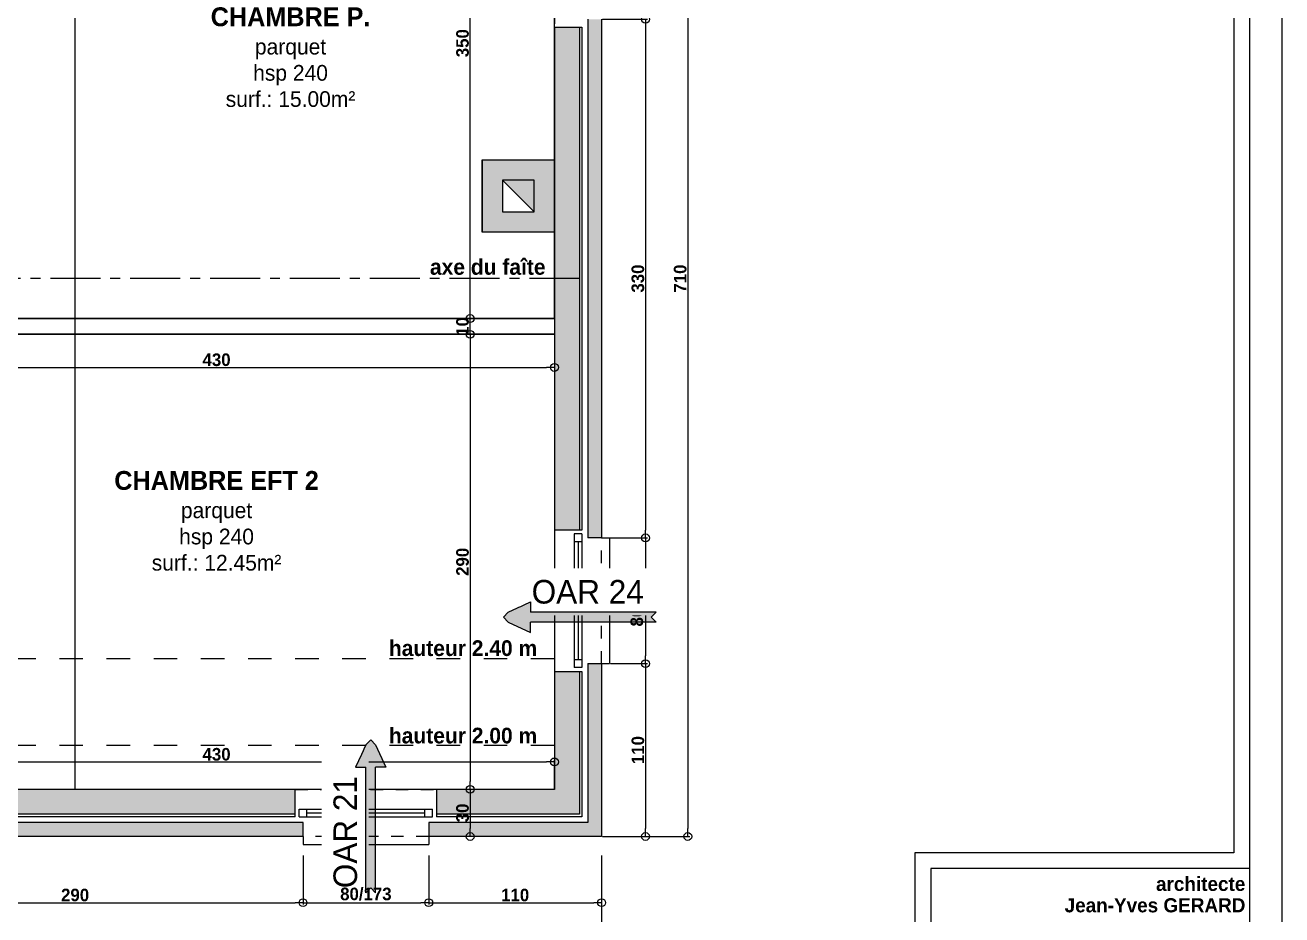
# Model space of a CAD drawing. Header units: millimetres. Extents: x -44462 to 306987, y -116160 to 12874.
# Drawn here: x 7442 to 8242, y -37453 to -36887 of the extents above; entities that cross this region are included whole.
import ezdxf

# ---------------------------------------------------------------- set-up
doc = ezdxf.new("R2010")
doc.units = ezdxf.units.MM
doc.header["$PDMODE"] = 35
doc.header["$PDSIZE"] = 10
doc.linetypes.add('AXES', pattern=[50.8, 31.75, -6.35, 6.35, -6.35])
doc.linetypes.add('TRAIT_4', pattern=[20, 10, -10])
for name, color, linetype in [('AVP_TEXTES', 7, 'Continuous'), ('BLANC', 7, 'Continuous'), ('chassis fen.portes', 1, 'Continuous'), ('COTES', 1, 'Continuous'), ('COULEUR 8', 8, 'Continuous'), ('CYAN', 4, 'Continuous'), ('JAUNE', 2, 'Continuous'), ('MAGENTA', 6, 'Continuous'), ('MURS', 7, 'Continuous'), ('ROUGE', 1, 'Continuous'), ('TEXTE', 1, 'Continuous')]:
    doc.layers.add(name, color=color, linetype=linetype)
doc.layers.add('SURFACE', color=5, linetype='Continuous', plot=False)
doc.styles.add('CENTURY GOTHIC', font='GOTHIC.TTF')
doc.styles.add('Century Gothic Gras', font='GOTHICB.TTF')
doc.styles.add('wide latin', font='', dxfattribs={"height": 10})
doc.styles.get('wide latin').set_extended_font_data('Wide Latin')
doc.dimstyles.new('1-50', dxfattribs={"dimtxt": 8, "dimasz": 5, "dimexe": 1.25, "dimexo": 0.625, "dimtad": 1, "dimdec": 0, "dimtxsty": 'Century Gothic Gras', "dimblk": 'ORIGIN', "dimcen": 5, "dimclrd": 8, "dimclre": 5, "dimclrt": 6, "dimadec": 0, "dimazin": 0, "dimtfac": 1, "dimtdec": 0, "dimtmove": 0, "dimatfit": 3, "dimfxl": 0, "dimarcsym": 0})

# ---------------------------------------------------------------- blocks, each defined once
blk = doc.blocks.new('_Origin')
at = {"color": 0, "linetype": 'Continuous', "lineweight": -2}
blk.add_line((0, 0), (-1, 0), dxfattribs=at)
blk.add_circle((0, 0), 0.5, dxfattribs=at)
blk = doc.blocks.new('*D120')
at = {"layer": 'COTES', "color": 8, "lineweight": -2}
for p, q in [((7725.59, -37068.54), (7725.59, -37063.54)), ((7725.59, -37083.54), (7725.59, -37073.54)), ((7725.59, -37088.54), (7725.59, -37093.54))]:
    blk.add_line(p, q, dxfattribs=at)
at = {"layer": 'COTES', "color": 5, "lineweight": -2}
for p, q in [((7736.09, -37073.54), (7724.34, -37073.54)), ((7736.09, -37083.54), (7724.34, -37083.54))]:
    blk.add_line(p, q, dxfattribs=at)
at = {"layer": 'Defpoints', "color": 0}
for p in [(7725.59, -37073.54), (7736.71, -37073.54), (7736.71, -37083.54)]:
    blk.add_point(p, dxfattribs=at)
at = {"layer": 'COTES', "color": 8, "lineweight": -2, "xscale": 5, "yscale": 5, "zscale": 5}
for p, rotation in [((7725.59, -37073.54), 270), ((7725.59, -37083.54), 90)]:
    blk.add_blockref('_Origin', p, dxfattribs=dict(at, rotation=rotation))
at = {"layer": 'COTES', "color": 6, "insert": (7720.77, -37078.54), "char_height": 8, "attachment_point": 5, "rotation": 90, "style": 'Century Gothic Gras'}
blk.add_mtext('10', dxfattribs=at)
blk = doc.blocks.new('*D169')
at = {"layer": 'COTES', "color": 5, "lineweight": -2}
for p, q in [((7834.08, -36693.08), (7865.33, -36693.08)), ((7834.08, -37403.08), (7865.33, -37403.08))]:
    blk.add_line(p, q, dxfattribs=at)
at = {"layer": 'COTES', "color": 8, "lineweight": -2}
blk.add_line((7864.08, -36698.08), (7864.08, -37398.08), dxfattribs=at)
at = {"layer": 'Defpoints', "color": 0}
for p in [(7809.24, -36693.08), (7809.24, -37403.08), (7864.08, -37403.08)]:
    blk.add_point(p, dxfattribs=at)
at = {"layer": 'COTES', "color": 8, "lineweight": -2, "xscale": 5, "yscale": 5, "zscale": 5}
for p, rotation in [((7864.08, -36693.08), 90), ((7864.08, -37403.08), 270)]:
    blk.add_blockref('_Origin', p, dxfattribs=dict(at, rotation=rotation))
at = {"layer": 'COTES', "color": 6, "insert": (7859.26, -37048.08), "char_height": 8, "attachment_point": 5, "rotation": 90, "style": 'Century Gothic Gras'}
blk.add_mtext('710', dxfattribs=at)
blk = doc.blocks.new('*D177')
at = {"layer": 'COTES', "color": 5, "lineweight": -2}
for p, q in [((7814.86, -37293.08), (7838.43, -37293.08)), ((7809.86, -37403.08), (7838.43, -37403.08))]:
    blk.add_line(p, q, dxfattribs=at)
at = {"layer": 'COTES', "color": 8, "lineweight": -2}
blk.add_line((7837.18, -37298.08), (7837.18, -37398.08), dxfattribs=at)
at = {"layer": 'Defpoints', "color": 0}
for p in [(7814.24, -37293.08), (7809.24, -37403.08), (7837.18, -37403.08)]:
    blk.add_point(p, dxfattribs=at)
at = {"layer": 'COTES', "color": 8, "lineweight": -2, "xscale": 5, "yscale": 5, "zscale": 5}
for p, rotation in [((7837.18, -37293.08), 90), ((7837.18, -37403.08), 270)]:
    blk.add_blockref('_Origin', p, dxfattribs=dict(at, rotation=rotation))
at = {"layer": 'COTES', "color": 6, "insert": (7832.36, -37348.08), "char_height": 8, "attachment_point": 5, "rotation": 90, "style": 'Century Gothic Gras'}
blk.add_mtext('110', dxfattribs=at)
blk = doc.blocks.new('*D180')
at = {"layer": 'COTES', "color": 5, "lineweight": -2}
for p, q in [((7809.86, -36883.08), (7838.43, -36883.08)), ((7812.36, -37213.08), (7838.43, -37213.08))]:
    blk.add_line(p, q, dxfattribs=at)
at = {"layer": 'COTES', "color": 8, "lineweight": -2}
blk.add_line((7837.18, -36888.08), (7837.18, -37208.08), dxfattribs=at)
at = {"layer": 'Defpoints', "color": 0}
for p in [(7809.24, -36883.08), (7811.74, -37213.08), (7837.18, -37213.08)]:
    blk.add_point(p, dxfattribs=at)
at = {"layer": 'COTES', "color": 8, "lineweight": -2, "xscale": 5, "yscale": 5, "zscale": 5}
for p, rotation in [((7837.18, -36883.08), 90), ((7837.18, -37213.08), 270)]:
    blk.add_blockref('_Origin', p, dxfattribs=dict(at, rotation=rotation))
at = {"layer": 'COTES', "color": 6, "insert": (7832.36, -37048.08), "char_height": 8, "attachment_point": 5, "rotation": 90, "style": 'Century Gothic Gras'}
blk.add_mtext('330', dxfattribs=at)
blk = doc.blocks.new('*D181')
at = {"layer": 'COTES', "color": 5, "lineweight": -2}
for p, q in [((7812.36, -37213.08), (7838.43, -37213.08)), ((7814.86, -37293.08), (7838.43, -37293.08))]:
    blk.add_line(p, q, dxfattribs=at)
at = {"layer": 'COTES', "color": 8, "lineweight": -2}
blk.add_line((7837.18, -37218.08), (7837.18, -37288.08), dxfattribs=at)
at = {"layer": 'Defpoints', "color": 0}
for p in [(7811.74, -37213.08), (7814.24, -37293.08), (7837.18, -37293.08)]:
    blk.add_point(p, dxfattribs=at)
at = {"layer": 'COTES', "color": 8, "lineweight": -2, "xscale": 5, "yscale": 5, "zscale": 5}
for p, rotation in [((7837.18, -37213.08), 90), ((7837.18, -37293.08), 270)]:
    blk.add_blockref('_Origin', p, dxfattribs=dict(at, rotation=rotation))
at = {"layer": 'COTES', "color": 6, "insert": (7831.73, -37253.08), "char_height": 8, "attachment_point": 5, "rotation": 90, "style": 'Century Gothic Gras'}
blk.add_mtext('80/200', dxfattribs=at)
blk = doc.blocks.new('*D183')
at = {"layer": 'COTES', "color": 5, "lineweight": -2}
for p, q in [((6729.24, -37439.64), (6729.24, -37470.89)), ((7809.24, -37439.64), (7809.24, -37470.89))]:
    blk.add_line(p, q, dxfattribs=at)
at = {"layer": 'COTES', "color": 8, "lineweight": -2}
blk.add_line((6734.24, -37469.64), (7804.24, -37469.64), dxfattribs=at)
at = {"layer": 'Defpoints', "color": 0}
for p in [(6729.24, -37402.92), (7809.24, -37400.83), (7809.24, -37469.64)]:
    blk.add_point(p, dxfattribs=at)
at = {"layer": 'COTES', "color": 8, "lineweight": -2, "xscale": 5, "yscale": 5, "zscale": 5, "rotation": 180}
blk.add_blockref('_Origin', (6729.24, -37469.64), dxfattribs=at)
at = {"layer": 'COTES', "color": 8, "lineweight": -2, "xscale": 5, "yscale": 5, "zscale": 5}
blk.add_blockref('_Origin', (7809.24, -37469.64), dxfattribs=at)
at = {"layer": 'COTES', "color": 6, "insert": (7269.24, -37464.82), "char_height": 8, "attachment_point": 5, "style": 'Century Gothic Gras'}
blk.add_mtext('1080', dxfattribs=at)
blk = doc.blocks.new('*D83')
at = {"layer": 'COTES', "color": 5, "lineweight": -2}
for p, q in [((7329.23, -37415.17), (7329.23, -37446.42)), ((7619.24, -37415.17), (7619.24, -37446.42))]:
    blk.add_line(p, q, dxfattribs=at)
at = {"layer": 'COTES', "color": 8, "lineweight": -2}
blk.add_line((7334.23, -37445.17), (7614.24, -37445.17), dxfattribs=at)
at = {"layer": 'Defpoints', "color": 0}
for p in [(7619.24, -37398.66), (7329.23, -37403.08), (7619.24, -37445.17)]:
    blk.add_point(p, dxfattribs=at)
at = {"layer": 'COTES', "color": 8, "lineweight": -2, "xscale": 5, "yscale": 5, "zscale": 5, "rotation": 180}
blk.add_blockref('_Origin', (7329.23, -37445.17), dxfattribs=at)
at = {"layer": 'COTES', "color": 8, "lineweight": -2, "xscale": 5, "yscale": 5, "zscale": 5}
blk.add_blockref('_Origin', (7619.24, -37445.17), dxfattribs=at)
at = {"layer": 'COTES', "color": 6, "insert": (7474.23, -37440.35), "char_height": 8, "attachment_point": 5, "style": 'Century Gothic Gras'}
blk.add_mtext('290', dxfattribs=at)
blk = doc.blocks.new('*D142')
at = {"layer": 'COTES', "color": 5, "lineweight": -2}
for p, q in [((7349.23, -37084.16), (7349.23, -37105.86)), ((7779.24, -37084.16), (7779.24, -37105.86))]:
    blk.add_line(p, q, dxfattribs=at)
at = {"layer": 'COTES', "color": 8, "lineweight": -2}
blk.add_line((7354.23, -37104.61), (7774.24, -37104.61), dxfattribs=at)
at = {"layer": 'Defpoints', "color": 0}
for p in [(7349.23, -37083.54), (7779.24, -37083.54), (7779.24, -37104.61)]:
    blk.add_point(p, dxfattribs=at)
at = {"layer": 'COTES', "color": 8, "lineweight": -2, "xscale": 5, "yscale": 5, "zscale": 5, "rotation": 180}
blk.add_blockref('_Origin', (7349.23, -37104.61), dxfattribs=at)
at = {"layer": 'COTES', "color": 8, "lineweight": -2, "xscale": 5, "yscale": 5, "zscale": 5}
blk.add_blockref('_Origin', (7779.24, -37104.61), dxfattribs=at)
at = {"layer": 'COTES', "color": 6, "insert": (7564.23, -37099.78), "char_height": 8, "attachment_point": 5, "style": 'Century Gothic Gras'}
blk.add_mtext('430', dxfattribs=at)
blk = doc.blocks.new('*D143')
at = {"layer": 'COTES', "color": 5, "lineweight": -2}
for p, q in [((7725.59, -37083.54), (7724.34, -37083.54)), ((7730.68, -37373.08), (7724.34, -37373.08))]:
    blk.add_line(p, q, dxfattribs=at)
at = {"layer": 'COTES', "color": 8, "lineweight": -2}
blk.add_line((7725.59, -37088.54), (7725.59, -37368.08), dxfattribs=at)
at = {"layer": 'Defpoints', "color": 0}
for p in [(7725.59, -37083.54), (7725.59, -37373.08), (7731.3, -37373.08)]:
    blk.add_point(p, dxfattribs=at)
at = {"layer": 'COTES', "color": 8, "lineweight": -2, "xscale": 5, "yscale": 5, "zscale": 5}
for p, rotation in [((7725.59, -37083.54), 90), ((7725.59, -37373.08), 270)]:
    blk.add_blockref('_Origin', p, dxfattribs=dict(at, rotation=rotation))
at = {"layer": 'COTES', "color": 6, "insert": (7720.77, -37228.31), "char_height": 8, "attachment_point": 5, "rotation": 90, "style": 'Century Gothic Gras'}
blk.add_mtext('290', dxfattribs=at)
blk = doc.blocks.new('*D147')
at = {"layer": 'COTES', "color": 5, "lineweight": -2}
for p, q in [((7699.24, -37415.17), (7699.24, -37446.42)), ((7619.24, -37423.16), (7619.24, -37446.42))]:
    blk.add_line(p, q, dxfattribs=at)
at = {"layer": 'COTES', "color": 8, "lineweight": -2}
blk.add_line((7624.24, -37445.17), (7694.24, -37445.17), dxfattribs=at)
at = {"layer": 'Defpoints', "color": 0}
for p in [(7699.24, -37403.08), (7619.24, -37422.53), (7699.24, -37445.17)]:
    blk.add_point(p, dxfattribs=at)
at = {"layer": 'COTES', "color": 8, "lineweight": -2, "xscale": 5, "yscale": 5, "zscale": 5, "rotation": 180}
blk.add_blockref('_Origin', (7619.24, -37445.17), dxfattribs=at)
at = {"layer": 'COTES', "color": 8, "lineweight": -2, "xscale": 5, "yscale": 5, "zscale": 5}
blk.add_blockref('_Origin', (7699.24, -37445.17), dxfattribs=at)
at = {"layer": 'COTES', "color": 6, "insert": (7659.24, -37439.72), "char_height": 8, "attachment_point": 5, "style": 'Century Gothic Gras'}
blk.add_mtext('80/173', dxfattribs=at)
blk = doc.blocks.new('*D148')
at = {"layer": 'COTES', "color": 5, "lineweight": -2}
for p, q in [((7699.24, -37415.17), (7699.24, -37446.42)), ((7809.24, -37415.17), (7809.24, -37446.42))]:
    blk.add_line(p, q, dxfattribs=at)
at = {"layer": 'COTES', "color": 8, "lineweight": -2}
blk.add_line((7704.24, -37445.17), (7804.24, -37445.17), dxfattribs=at)
at = {"layer": 'Defpoints', "color": 0}
for p in [(7699.24, -37403.08), (7809.24, -37403.08), (7809.24, -37445.17)]:
    blk.add_point(p, dxfattribs=at)
at = {"layer": 'COTES', "color": 8, "lineweight": -2, "xscale": 5, "yscale": 5, "zscale": 5, "rotation": 180}
blk.add_blockref('_Origin', (7699.24, -37445.17), dxfattribs=at)
at = {"layer": 'COTES', "color": 8, "lineweight": -2, "xscale": 5, "yscale": 5, "zscale": 5}
blk.add_blockref('_Origin', (7809.24, -37445.17), dxfattribs=at)
at = {"layer": 'COTES', "color": 6, "insert": (7754.24, -37440.35), "char_height": 8, "attachment_point": 5, "style": 'Century Gothic Gras'}
blk.add_mtext('110', dxfattribs=at)
blk = doc.blocks.new('*D72')
at = {"layer": 'COTES', "color": 8, "lineweight": -2}
for p, q in [((7725.59, -37068.54), (7725.59, -37063.54)), ((7725.59, -37083.54), (7725.59, -37073.54)), ((7725.59, -37088.54), (7725.59, -37093.54))]:
    blk.add_line(p, q, dxfattribs=at)
at = {"layer": 'COTES', "color": 5, "lineweight": -2}
for p, q in [((7736.09, -37073.54), (7724.34, -37073.54)), ((7736.09, -37083.54), (7724.34, -37083.54))]:
    blk.add_line(p, q, dxfattribs=at)
at = {"layer": 'Defpoints', "color": 0}
for p in [(7725.59, -37073.54), (7736.71, -37073.54), (7736.71, -37083.54)]:
    blk.add_point(p, dxfattribs=at)
at = {"layer": 'COTES', "color": 8, "lineweight": -2, "xscale": 5, "yscale": 5, "zscale": 5}
for p, rotation in [((7725.59, -37073.54), 270), ((7725.59, -37083.54), 90)]:
    blk.add_blockref('_Origin', p, dxfattribs=dict(at, rotation=rotation))
at = {"layer": 'COTES', "color": 6, "insert": (7720.77, -37078.54), "char_height": 8, "attachment_point": 5, "rotation": 90, "style": 'Century Gothic Gras'}
blk.add_mtext('10', dxfattribs=at)
blk = doc.blocks.new('*D73')
at = {"layer": 'COTES', "color": 5, "lineweight": -2}
for p, q in [((7732.27, -36723.08), (7724.34, -36723.08)), ((7736.09, -37073.54), (7724.34, -37073.54))]:
    blk.add_line(p, q, dxfattribs=at)
at = {"layer": 'COTES', "color": 8, "lineweight": -2}
blk.add_line((7725.59, -37068.54), (7725.59, -36728.08), dxfattribs=at)
at = {"layer": 'Defpoints', "color": 0}
for p in [(7725.59, -36723.08), (7732.9, -36723.08), (7736.71, -37073.54)]:
    blk.add_point(p, dxfattribs=at)
at = {"layer": 'COTES', "color": 8, "lineweight": -2, "xscale": 5, "yscale": 5, "zscale": 5}
for p, rotation in [((7725.59, -36723.08), 90), ((7725.59, -37073.54), 270)]:
    blk.add_blockref('_Origin', p, dxfattribs=dict(at, rotation=rotation))
at = {"layer": 'COTES', "color": 6, "insert": (7720.77, -36898.31), "char_height": 8, "attachment_point": 5, "rotation": 90, "style": 'Century Gothic Gras'}
blk.add_mtext('350', dxfattribs=at)
blk = doc.blocks.new('*D161')
at = {"layer": 'COTES', "color": 5, "lineweight": -2}
for p, q in [((7349.23, -37372.46), (7349.23, -37354.38)), ((7779.24, -37372.46), (7779.24, -37354.38))]:
    blk.add_line(p, q, dxfattribs=at)
at = {"layer": 'COTES', "color": 8, "lineweight": -2}
blk.add_line((7354.23, -37355.63), (7774.24, -37355.63), dxfattribs=at)
at = {"layer": 'Defpoints', "color": 0}
for p in [(7779.24, -37355.63), (7349.23, -37373.08), (7779.24, -37373.08)]:
    blk.add_point(p, dxfattribs=at)
at = {"layer": 'COTES', "color": 8, "lineweight": -2, "xscale": 5, "yscale": 5, "zscale": 5, "rotation": 180}
blk.add_blockref('_Origin', (7349.23, -37355.63), dxfattribs=at)
at = {"layer": 'COTES', "color": 8, "lineweight": -2, "xscale": 5, "yscale": 5, "zscale": 5}
blk.add_blockref('_Origin', (7779.24, -37355.63), dxfattribs=at)
at = {"layer": 'COTES', "color": 6, "insert": (7564.23, -37350.8), "char_height": 8, "attachment_point": 5, "style": 'Century Gothic Gras'}
blk.add_mtext('430', dxfattribs=at)
blk = doc.blocks.new('*D42')
at = {"layer": 'COULEUR 8', "color": 5, "lineweight": -2}
for p, q in [((7730.05, -37373.08), (7724.34, -37373.08)), ((7730.05, -37403.08), (7724.34, -37403.08))]:
    blk.add_line(p, q, dxfattribs=at)
at = {"layer": 'COULEUR 8', "color": 8, "lineweight": -2}
blk.add_line((7725.59, -37378.08), (7725.59, -37398.08), dxfattribs=at)
at = {"layer": 'Defpoints', "color": 0}
for p in [(7730.68, -37373.08), (7725.59, -37403.08), (7730.68, -37403.08)]:
    blk.add_point(p, dxfattribs=at)
at = {"layer": 'COULEUR 8', "color": 8, "lineweight": -2, "xscale": 5, "yscale": 5, "zscale": 5}
for p, rotation in [((7725.59, -37373.08), 90), ((7725.59, -37403.08), 270)]:
    blk.add_blockref('_Origin', p, dxfattribs=dict(at, rotation=rotation))
at = {"layer": 'COULEUR 8', "color": 6, "insert": (7720.77, -37388.08), "char_height": 8, "attachment_point": 5, "rotation": 90, "style": 'Century Gothic Gras'}
blk.add_mtext('30', dxfattribs=at)
blk = doc.blocks.new('PETIT CARTOUCHE_HOR')
at = {"color": 1}
for p, q in [((0, 1485), (0, 0)), ((-20.52, 412.47), (-20.52, 18))]:
    blk.add_line(p, q, dxfattribs=at)
at = {"layer": 'AVP_TEXTES', "color": 5, "linetype": 'Continuous'}
for p, q in [((-30.52, 422.47), (-233.46, 422.47)), ((-233.46, 422.47), (-233.46, 28))]:
    blk.add_line(p, q, dxfattribs=at)
at = {"layer": 'AVP_TEXTES', "color": 2, "linetype": 'Continuous'}
for p, q in [((-20.52, 412.47), (-223.46, 412.47)), ((-223.46, 412.47), (-223.46, 18))]:
    blk.add_line(p, q, dxfattribs=at)
at = {"layer": 'chassis fen.portes', "color": 2, "linetype": 'Continuous'}
blk.add_line((-20.52, 1465.65), (-20.52, 412.47), dxfattribs=at)
at = {"layer": 'chassis fen.portes', "color": 5, "linetype": 'Continuous'}
blk.add_line((-30.52, 1455.65), (-30.52, 422.47), dxfattribs=at)
at = {"style": 'CENTURY GOTHIC'}
for tag, p, height in [('DATE', (-210.16, 171.36), 20), ('DOSSIERN°', (-210.16, 111.51), 20), ('COMMENTAIRE', (-210.16, 95.35), 12), ('COMMENTAIRESUITE', (-210.16, 79.7), 12), ('FEUILLEN°', (-221.99, 32.69), 20), ('TOTALFEUILLES', (-181.65, 32.69), 20), ('ÉCH.', (-103.23, 32.69), 12)]:
    blk.add_attdef(tag, p, '', height=height, dxfattribs=at)
at = {"layer": 'AVP_TEXTES', "color": 2, "linetype": 'Continuous', "char_height": 9, "width": 186.3813, "attachment_point": 6, "style": 'wide latin'}
for s, insert in [('{\\fCentury Gothic|b1|i0|c0|p34;architecte}', (-23.24, 402.72)), ('{\\fCentury Gothic|b1|i0|c0|p34;Jean-Yves GERARD}', (-23.19, 389.11))]:
    blk.add_mtext(s, dxfattribs=dict(at, insert=insert))
blk = doc.blocks.new('A$C48831500')
at = {"layer": 'BLANC', "linetype": 'Continuous'}
blk.add_hatch(color=7, dxfattribs=at).paths.add_polyline_path([(90.94, 3.13), (76.8, 9.7), (76.8, 3.13), (-3.13, 3.13), (0, 0), (-3.13, -3.13), (76.8, -3.13), (76.8, -5.48), (76.8, -9.7), (90.94, -3.13), (94.07, 0)])
at = {"layer": 'BLANC', "color": 7}
for p, q in [((90.94, 3.13), (76.8, 9.7)), ((76.8, 9.7), (76.8, 3.13)), ((-3.13, 3.13), (76.8, 3.13)), ((-3.13, -3.13), (76.8, -3.13)), ((90.94, -3.13), (76.8, -9.7)), ((76.8, -9.7), (76.8, -3.13))]:
    blk.add_line(p, q, dxfattribs=at)
at = {"layer": 'BLANC', "color": 7, "linetype": 'Continuous'}
for p, q in [((-3.13, 3.13), (0, 0)), ((-3.13, -3.13), (0, 0)), ((76.8, 5.48), (76.8, 3.13)), ((90.94, 3.13), (94.07, 0)), ((76.8, -5.48), (76.8, -3.13)), ((90.94, -3.13), (94.07, 0))]:
    blk.add_line(p, q, dxfattribs=at)

msp = doc.modelspace()

# ---------------------------------------------------------------- hatches: boundary and pattern name
h = msp.add_hatch(color=254)
h.paths.add_polyline_path([(7809.24, -36883.08), (7800.39, -36883.08), (7800.39, -37213.08), (7809.24, -37213.08)])
h.paths.add_polyline_path([(7809.24, -37293.08), (7800.39, -37293.08), (7800.39, -37394.24), (7699.24, -37394.24), (7699.24, -37403.08), (7809.24, -37403.08)])
msp.add_hatch(color=254).paths.add_polyline_path([(7619.24, -37394.24), (7329.23, -37394.24), (7329.23, -37403.08), (7619.24, -37403.08)])
at = {"layer": 'COULEUR 8'}
h = msp.add_hatch(color=253, dxfattribs=at)
h.paths.add_polyline_path([(7795.09, -36888.08), (7779.24, -36888.08), (7779.24, -37208.08), (7795.09, -37208.08)])
h.paths.add_polyline_path([(7795.09, -37298.08), (7779.24, -37298.08), (7779.24, -37373.08), (7704.24, -37373.08), (7704.24, -37388.94), (7795.09, -37388.94)])
h.paths.add_polyline_path([(7714.57, -37396), (7714.57, -37380.16), (7726.97, -37380.16), (7726.97, -37396)], flags=9)
h = msp.add_hatch(color=253, dxfattribs=at)
h.paths.add_polyline_path([(7614.24, -37373.08), (7349.23, -37373.08), (7339.23, -37373.08), (7334.23, -37373.08), (7334.23, -37388.94), (7614.24, -37388.94)])
h.paths.add_polyline_path([(7234.7, -37373.08), (7135.74, -37373.08), (7125.74, -37373.08), (6759.24, -37373.08), (6759.24, -37288.08), (6743.38, -37288.08), (6743.38, -37388.94), (7234.7, -37388.94)])
h.paths.add_polyline_path([(6759.24, -36897.08), (6743.38, -36897.08), (6743.38, -37199.08), (6759.24, -37199.08)])
h.paths.add_polyline_path([(6770.48, -37396), (6770.48, -37380.16), (6782.89, -37380.16), (6782.89, -37396)], flags=9)
h.paths.add_polyline_path([(6755.69, -37002.48), (6755.69, -36987.26), (6768.09, -36987.26), (6768.09, -37002.48)], flags=9)
h = msp.add_hatch(color=253, dxfattribs=at)
h.paths.add_polyline_path([(7779.24, -36972.54), (7733.24, -36972.54), (7733.24, -37018.54), (7779.24, -37018.54)])
h.paths.add_polyline_path([(7766.24, -37005.54), (7746.24, -37005.54), (7746.24, -36985.54), (7766.24, -36985.54)], flags=16)
msp.add_hatch(color=256, dxfattribs=at).paths.add_polyline_path([(7766.24, -37005.54), (7766.24, -36985.54), (7746.24, -36985.54)])

# ---------------------------------------------------------------- linework, layer by layer
at = {"layer": 'BLANC'}
for p, q in [((7779.24, -36888.08), (7779.24, -37208.08)), ((7779.24, -36888.08), (7796.67, -36888.08)), ((7809.24, -36883.08), (7809.24, -37213.08)), ((7733.24, -36972.54), (7733.24, -37018.54)), ((7779.24, -37073.54), (7349.23, -37073.54)), ((7779.24, -37083.54), (7349.23, -37083.54)), ((7796.67, -37208.08), (7779.24, -37208.08)), ((7809.24, -37213.08), (7800.39, -37213.08)), ((7800.39, -37293.08), (7809.24, -37293.08)), ((7809.24, -37293.08), (7809.24, -37403.08)), ((7779.24, -37298.08), (7779.24, -37373.08)), ((7779.24, -37298.08), (7796.67, -37298.08)), ((7614.24, -37373.08), (7349.23, -37373.08)), ((7614.24, -37390.52), (7614.24, -37373.08)), ((7779.24, -37373.08), (7704.24, -37373.08)), ((7704.24, -37373.08), (7704.24, -37390.52)), ((7619.24, -37403.08), (7619.24, -37394.24)), ((7699.24, -37394.24), (7699.24, -37403.08)), ((7619.24, -37403.08), (7329.23, -37403.08)), ((7809.24, -37403.08), (7699.24, -37403.08))]:
    msp.add_line(p, q, dxfattribs=at)
for points in [[(7779.24, -37018.54), (7733.24, -37018.54), (7733.24, -36972.54), (7779.24, -36972.54)], [(7746.24, -37005.54), (7766.24, -37005.54), (7766.24, -36985.54), (7746.24, -36985.54)]]:
    msp.add_lwpolyline(points, close=True, dxfattribs=at)
at = {"layer": 'COULEUR 8'}
for p, q in [((7473.96, -36723.08), (7473.96, -37373.08)), ((7795.09, -36888.08), (7795.09, -37208.08)), ((7796.67, -36888.08), (7796.67, -37208.08)), ((7800.39, -36883.08), (7800.39, -37213.08)), ((7766.24, -37005.54), (7746.24, -36985.54)), ((7800.39, -37293.08), (7800.39, -37394.24)), ((7795.09, -37298.08), (7795.09, -37388.94)), ((7796.67, -37298.08), (7796.67, -37390.52)), ((7614.24, -37388.94), (7334.23, -37388.94)), ((7614.24, -37390.52), (7334.23, -37390.52)), ((7795.09, -37388.94), (7704.24, -37388.94)), ((7796.67, -37390.52), (7704.24, -37390.52)), ((7619.24, -37394.24), (7329.23, -37394.24)), ((7800.39, -37394.24), (7699.24, -37394.24))]:
    msp.add_line(p, q, dxfattribs=at)
at = {"layer": 'COULEUR 8', "linetype": 'TRAIT_4', "ltscale": 0.8}
for p, q in [((7779.24, -36798.08), (7779.24, -36888.08)), ((7779.24, -37208.08), (7779.24, -37298.08)), ((7809.24, -37293.08), (7809.24, -37213.08)), ((7614.24, -37373.08), (7704.24, -37373.08)), ((7699.24, -37403.08), (7619.24, -37403.08))]:
    msp.add_line(p, q, dxfattribs=at)
at = {"layer": 'COULEUR 8', "linetype": 'TRAIT_4', "ltscale": 1.5}
msp.add_line((7779.24, -37345.08), (6759.24, -37345.08), dxfattribs=at)
at = {"layer": 'CYAN'}
for p, q in [((7794.24, -37215.58), (7794.24, -37290.58)), ((7621.74, -37388.08), (7696.74, -37388.08))]:
    msp.add_line(p, q, dxfattribs=at)
at = {"layer": 'JAUNE'}
for p, q in [((7791.74, -37210.58), (7791.74, -37295.58)), ((7796.74, -37210.58), (7791.74, -37210.58)), ((7796.74, -37215.58), (7791.74, -37215.58)), ((7796.74, -37210.58), (7796.74, -37295.58)), ((7796.74, -37290.58), (7791.74, -37290.58)), ((7796.74, -37295.58), (7791.74, -37295.58)), ((7616.74, -37385.58), (7701.74, -37385.58)), ((7616.74, -37390.58), (7616.74, -37385.58)), ((7616.74, -37390.58), (7701.74, -37390.58)), ((7621.74, -37390.58), (7621.74, -37385.58)), ((7696.74, -37390.58), (7696.74, -37385.58)), ((7701.74, -37390.58), (7701.74, -37385.58))]:
    msp.add_line(p, q, dxfattribs=at)
at = {"layer": 'MAGENTA', "linetype": 'AXES'}
msp.add_line((7795.09, -37048.08), (6743.38, -37048.08), dxfattribs=at)
at = {"layer": 'ROUGE'}
for p, q in [((7809.24, -37213.08), (7814.24, -37213.08)), ((7814.24, -37213.08), (7814.24, -37293.08)), ((7809.24, -37293.08), (7814.24, -37293.08)), ((7619.24, -37403.08), (7619.24, -37408.08)), ((7619.24, -37408.08), (7699.24, -37408.08)), ((7699.24, -37403.08), (7699.24, -37408.08))]:
    msp.add_line(p, q, dxfattribs=at)
at = {"layer": 'ROUGE', "linetype": 'TRAIT_4', "ltscale": 1.5}
msp.add_line((7779.24, -37290.08), (6759.24, -37290.08), dxfattribs=at)
at = {"layer": 'SURFACE'}
for points in [[(7779.24, -36723.08), (7349.23, -36723.08), (7349.23, -37073.54), (7779.24, -37073.54)], [(7349.23, -37083.54), (7779.24, -37083.54), (7779.24, -37373.08), (7349.23, -37373.08)]]:
    msp.add_lwpolyline(points, close=True, dxfattribs=at)

# ---------------------------------------------------------------- block references
at = {"color": 1}
msp.add_blockref('PETIT CARTOUCHE_HOR', (8242.09, -37835.99), dxfattribs=at)

# ---------------------------------------------------------------- texts
at = {"layer": 'TEXTE', "color": 6, "char_height": 10, "attachment_point": 5, "style": 'CENTURY GOTHIC'}
for s, insert, width in [('{\\fCentury Gothic|b1|i0|c0|p34;\\H1.2x;\\C3;CHAMBRE P.\\P\\fCentury Gothic|b0|i0|c0|p34;\\H0.8333x;\\C8;parquet\\Phsp 240\\Psurf.: 15.00m²}', (7611.3, -36907.25), 430.0113), ('{\\fCentury Gothic|b1|i0|c0|p34;\\C3;axe du faîte}', (7736.79, -37040.73), 94.8293), ('{\\fCentury Gothic|b1|i0|c0|p34;\\H1.2x;\\C3;CHAMBRE EFT 2\\P\\fCentury Gothic|b0|i0|c0|p34;\\H0.8333x;\\C8;parquet\\Phsp 240\\Psurf.: 12.45m²}', (7564.23, -37202.26), 430.0113), ('{\\fCentury Gothic|b1|i0|c0|p34;\\C3;hauteur 2.40 m}', (7721.07, -37283.3), 111.7667), ('{\\fCentury Gothic|b1|i0|c0|p34;\\C3;hauteur 2.00 m}', (7721.07, -37338.92), 111.7667)]:
    msp.add_mtext(s, dxfattribs=dict(at, insert=insert, width=width))

# ---------------------------------------------------------------- dimensions: what is measured, and where the dimension line sits
at = {"layer": 'COTES'}
for base, p1, p2, picture, middle in [((7864.08, -37403.08), (7809.24, -36693.08), (7809.24, -37403.08), '*D169', (7859.26, -37048.08)), ((7725.59, -37373.08), (7725.59, -37083.54), (7731.3, -37373.08), '*D143', (7720.77, -37228.31))]:
    dim = msp.add_linear_dim(base=base, p1=p1, p2=p2, angle=90, dimstyle='1-50', dxfattribs=at)
    dim.commit()
    dim.dimension.update_dxf_attribs({"geometry": picture, "text_midpoint": middle})
for base, p1, p2, picture, middle in [((7725.59, -36723.08), (7736.71, -37073.54), (7732.9, -36723.08), '*D73', (7720.77, -36898.31)), ((7837.18, -37213.08), (7809.24, -36883.08), (7811.74, -37213.08), '*D180', (7832.36, -37048.08)), ((7837.18, -37403.08), (7814.24, -37293.08), (7809.24, -37403.08), '*D177', (7832.36, -37348.08))]:
    dim = msp.add_linear_dim(base=base, p1=p1, p2=p2, angle=90, dimstyle='1-50', override={"dimtmove": 1}, dxfattribs=at)
    dim.commit()
    dim.dimension.update_dxf_attribs({"geometry": picture, "text_midpoint": middle})
for picture in ['*D120', '*D72']:
    dim = msp.add_linear_dim(base=(7725.59, -37073.54), p1=(7736.71, -37083.54), p2=(7736.71, -37073.54), angle=90, dimstyle='1-50', dxfattribs=at)
    dim.commit()
    dim.dimension.update_dxf_attribs({"geometry": picture, "text_midpoint": (7725.59, -37078.54), "dimtype": 160})
for base, p1, p2, picture, middle in [((7779.24, -37104.61), (7349.23, -37083.54), (7779.24, -37083.54), '*D142', (7564.23, -37099.78)), ((7809.24, -37469.64), (6729.24, -37402.92), (7809.24, -37400.83), '*D183', (7269.24, -37464.82))]:
    dim = msp.add_linear_dim(base=base, p1=p1, p2=p2, dimstyle='1-50', dxfattribs=at)
    dim.commit()
    dim.dimension.update_dxf_attribs({"geometry": picture, "text_midpoint": middle})
dim = msp.add_linear_dim(base=(7837.18, -37293.08), p1=(7811.74, -37213.08), p2=(7814.24, -37293.08), angle=90, text='<>/200', dimstyle='1-50', override={"dimtmove": 1}, dxfattribs=at)
dim.commit()
dim.dimension.update_dxf_attribs({"geometry": '*D181', "text_midpoint": (7831.73, -37253.08)})
for base, p1, p2, picture, middle in [((7779.24, -37355.63), (7349.23, -37373.08), (7779.24, -37373.08), '*D161', (7564.23, -37350.8)), ((7619.24, -37445.17), (7329.23, -37403.08), (7619.24, -37398.66), '*D83', (7474.23, -37440.35)), ((7809.24, -37445.17), (7699.24, -37403.08), (7809.24, -37403.08), '*D148', (7754.24, -37440.35))]:
    dim = msp.add_linear_dim(base=base, p1=p1, p2=p2, dimstyle='1-50', override={"dimtmove": 1}, dxfattribs=at)
    dim.commit()
    dim.dimension.update_dxf_attribs({"geometry": picture, "text_midpoint": middle})
dim = msp.add_linear_dim(base=(7699.24, -37445.17), p1=(7619.24, -37422.53), p2=(7699.24, -37403.08), text='<>/173', dimstyle='1-50', dxfattribs=at)
dim.commit()
dim.dimension.update_dxf_attribs({"geometry": '*D147', "text_midpoint": (7659.24, -37439.72)})
at = {"layer": 'COULEUR 8'}
dim = msp.add_linear_dim(base=(7725.59, -37403.08), p1=(7730.68, -37373.08), p2=(7730.68, -37403.08), angle=90, dimstyle='1-50', dxfattribs=at)
dim.commit()
dim.dimension.update_dxf_attribs({"geometry": '*D42', "text_midpoint": (7720.77, -37388.08)})

# ---------------------------------------------------------------- next in the draw order: texts
at = {"layer": 'MURS', "color": 7, "linetype": 'Continuous', "insert": (7764.73, -37239.85), "char_height": 15, "width": 79.9525, "attachment_point": 1, "line_spacing_factor": 2, "style": 'CENTURY GOTHIC', "bg_fill": 2}
msp.add_mtext('OAR 24', dxfattribs=at)
at = {"layer": 'MURS', "color": 7, "linetype": 'Continuous', "insert": (7638.62, -37435.95), "char_height": 15, "width": 79.9525, "attachment_point": 1, "rotation": 90, "line_spacing_factor": 2, "style": 'CENTURY GOTHIC', "bg_fill": 2}
msp.add_mtext('OAR 21', dxfattribs=at)

# ---------------------------------------------------------------- next in the draw order: block references
at = {"layer": 'MURS', "color": 1, "linetype": 'Continuous', "xscale": -1}
msp.add_blockref('A$C48831500', (7840.8, -37263.55), dxfattribs=at)
at = {"layer": 'MURS', "color": 1, "linetype": 'Continuous', "rotation": 90}
msp.add_blockref('A$C48831500', (7662.32, -37435.71), dxfattribs=at)

doc.saveas('drawing.dxf')
